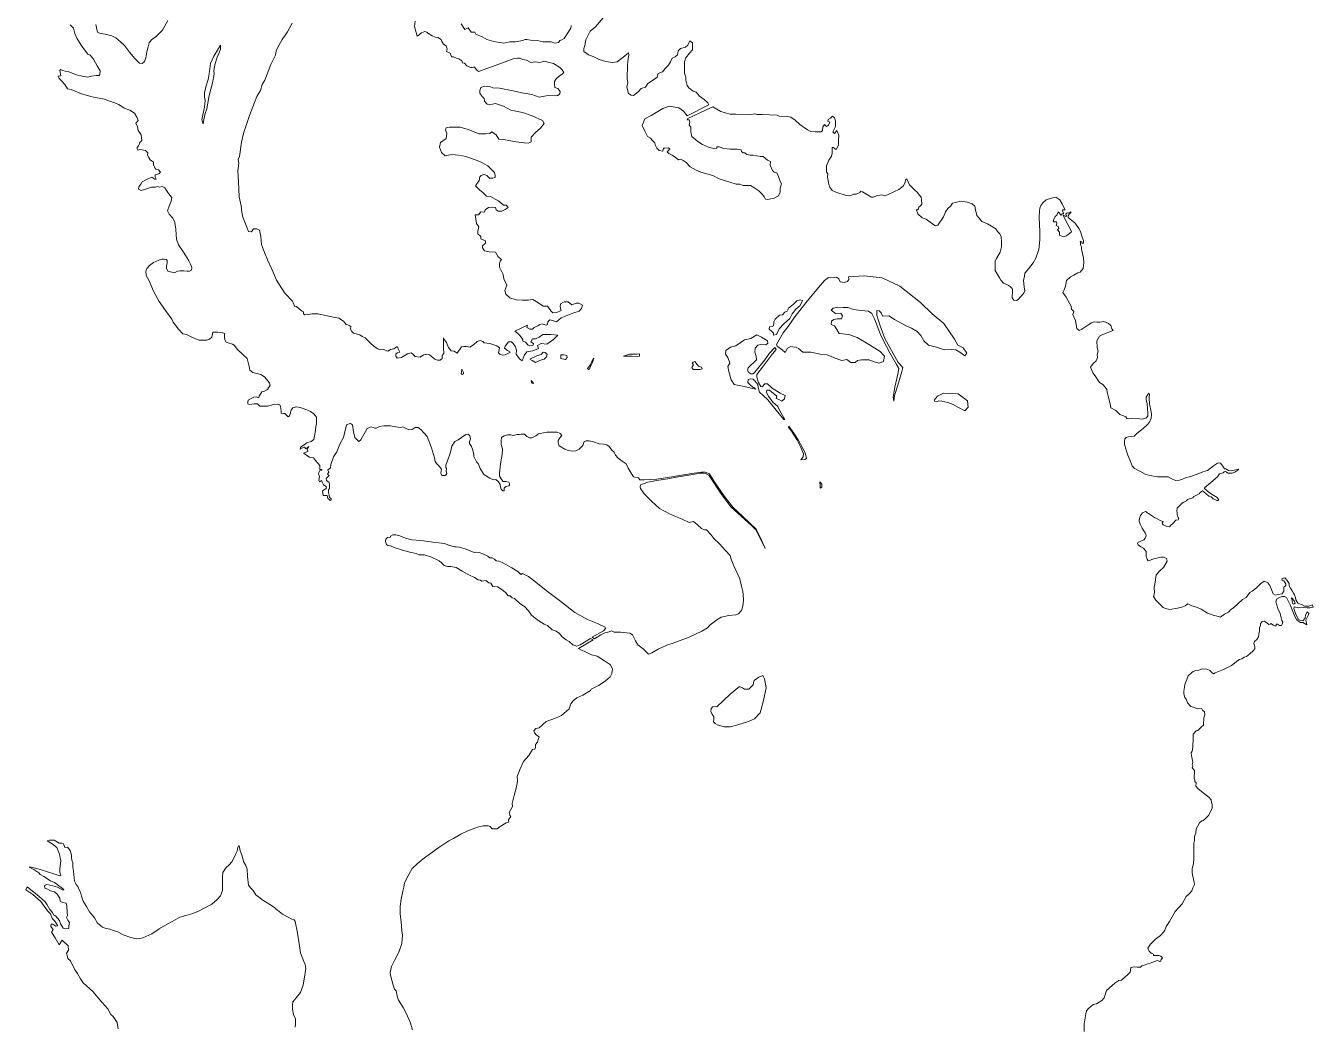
# Model space of a CAD drawing. Header units: inches. Extents: x 2272838 to 2338603, y 13196017 to 13295703.
# Drawn here: x 2304234 to 2327195, y 13245860 to 13263683 of the extents above; entities that cross this region are included whole.
import ezdxf

# ---------------------------------------------------------------- set-up
doc = ezdxf.new("R2010")
doc.units = ezdxf.units.IN
doc.header["$MEASUREMENT"] = 0
doc.layers.add('shoreline04_1', color=7, linetype='Continuous', lineweight=0)

msp = doc.modelspace()

# ---------------------------------------------------------------- linework, layer by layer
at = {"layer": 'shoreline04_1'}
for points in [[(2323108, 13245749), (2323110, 13245884), (2323140, 13246066), (2323153, 13246118), (2323186, 13246161), (2323273, 13246231), (2323327, 13246242), (2323427, 13246300), (2323468, 13246348), (2323509, 13246481), (2323655, 13246613), (2323728, 13246658), (2323773, 13246662), (2323835, 13246715), (2323885, 13246759), (2323930, 13246809), (2323939, 13246837), (2323941, 13246891), (2324000, 13246904), (2324054, 13246895), (2324113, 13246898), (2324140, 13246919), (2324177, 13246932), (2324245, 13246956), (2324288, 13246967), (2324317, 13246980), (2324362, 13246995), (2324419, 13247017), (2324458, 13246998), (2324475, 13247009), (2324482, 13247035), (2324506, 13247061), (2324475, 13247089), (2324440, 13247104), (2324401, 13247104), (2324347, 13247106), (2324345, 13247128), (2324304, 13247143), (2324271, 13247180), (2324243, 13247234), (2324293, 13247308), (2324338, 13247351), (2324380, 13247393), (2324408, 13247412), (2324449, 13247443), (2324469, 13247460), (2324523, 13247519), (2324549, 13247556), (2324573, 13247623), (2324631, 13247708), (2324733, 13247886), (2324855, 13248025), (2324929, 13248157), (2324989, 13248211), (2325028, 13248255), (2325046, 13248311), (2325080, 13248370), (2325072, 13248407), (2325033, 13248576), (2325037, 13248652), (2325061, 13248741), (2325063, 13248839), (2325063, 13248895), (2325065, 13249106), (2325076, 13249156), (2325080, 13249227), (2325102, 13249284), (2325108, 13249364), (2325165, 13249468), (2325208, 13249505), (2325230, 13249510), (2325269, 13249540), (2325330, 13249601), (2325390, 13249727), (2325390, 13249796), (2325379, 13249833), (2325373, 13249881), (2325332, 13249924), (2325264, 13249978), (2325134, 13250083), (2325099, 13250126), (2325108, 13250182), (2325086, 13250206), (2325086, 13250228), (2325069, 13250265), (2325075, 13250402), (2325038, 13250449), (2325049, 13250478), (2325038, 13250502), (2325047, 13250552), (2325025, 13250669), (2325017, 13250716), (2325036, 13250749), (2325045, 13250810), (2325045, 13250873), (2325051, 13250934), (2325051, 13250979), (2325053, 13251049), (2325108, 13251112), (2325134, 13251116), (2325195, 13251175), (2325238, 13251212), (2325240, 13251257), (2325242, 13251305), (2325242, 13251340), (2325260, 13251398), (2325255, 13251446), (2325223, 13251479), (2325207, 13251502), (2325157, 13251507), (2325129, 13251500), (2325060, 13251531), (2325014, 13251544), (2324953, 13251611), (2324930, 13251674), (2324903, 13251706), (2324886, 13251769), (2324886, 13251819), (2324901, 13251889), (2324908, 13251939), (2324938, 13252023), (2324966, 13252093), (2325027, 13252149), (2325053, 13252169), (2325103, 13252188), (2325153, 13252193), (2325229, 13252214), (2325298, 13252210), (2325348, 13252188), (2325392, 13252143), (2325416, 13252125), (2325448, 13252143), (2325594, 13252204), (2325737, 13252273), (2325852, 13252364), (2325880, 13252384), (2325919, 13252393), (2325965, 13252421), (2326006, 13252434), (2326062, 13252482), (2326123, 13252534), (2326154, 13252571), (2326151, 13252608), (2326138, 13252668), (2326145, 13252701), (2326190, 13252736), (2326219, 13252786), (2326223, 13252825), (2326223, 13252846), (2326234, 13252890), (2326234, 13252944), (2326253, 13252990), (2326253, 13253022), (2326284, 13253059), (2326321, 13253066), (2326370, 13253038), (2326401, 13253007), (2326425, 13253009), (2326444, 13253022), (2326483, 13252994), (2326516, 13252981), (2326531, 13252981), (2326531, 13253012), (2326555, 13253014), (2326596, 13252986), (2326627, 13252986), (2326640, 13253012), (2326653, 13253046), (2326633, 13253077), (2326622, 13253124), (2326603, 13253200), (2326566, 13253294), (2326527, 13253409), (2326546, 13253461), (2326579, 13253480), (2326635, 13253507), (2326683, 13253507), (2326718, 13253487), (2326781, 13253357), (2326865, 13253151), (2326898, 13253096), (2326937, 13253062), (2326970, 13253040), (2327009, 13253040), (2327078, 13253001), (2327063, 13253086), (2327102, 13253164), (2327119, 13253205), (2327089, 13253229), (2327056, 13253181), (2327052, 13253118), (2327011, 13253070), (2326965, 13253075), (2326928, 13253103), (2326876, 13253203), (2326848, 13253292), (2326857, 13253322), (2326930, 13253305), (2327022, 13253311), (2327080, 13253303), (2327135, 13253303), (2327195, 13253316), (2327176, 13253359), (2327115, 13253333), (2327041, 13253335), (2326983, 13253363), (2326922, 13253389), (2326885, 13253448), (2326880, 13253485), (2326861, 13253533), (2326846, 13253567), (2326820, 13253606), (2326789, 13253656), (2326768, 13253693), (2326763, 13253735), (2326728, 13253791), (2326691, 13253839), (2326639, 13253828), (2326633, 13253795), (2326672, 13253787), (2326707, 13253730), (2326707, 13253700), (2326670, 13253674), (2326670, 13253635), (2326670, 13253602), (2326639, 13253552), (2326563, 13253541), (2326524, 13253530), (2326481, 13253550), (2326422, 13253700), (2326385, 13253750), (2326322, 13253778), (2326255, 13253730), (2326184, 13253658), (2326105, 13253600), (2326066, 13253576), (2325997, 13253487), (2325936, 13253450), (2325773, 13253302), (2325726, 13253272), (2325682, 13253224), (2325613, 13253189), (2325543, 13253135), (2325483, 13253157), (2325426, 13253167), (2325307, 13253211), (2325194, 13253282), (2325096, 13253324), (2325027, 13253341), (2324957, 13253374), (2324912, 13253341), (2324849, 13253317), (2324773, 13253298), (2324636, 13253274), (2324560, 13253291), (2324516, 13253308), (2324388, 13253438), (2324345, 13253508), (2324364, 13253569), (2324356, 13253669), (2324375, 13253760), (2324395, 13253890), (2324460, 13253962), (2324523, 13254025), (2324588, 13254138), (2324581, 13254183), (2324525, 13254205), (2324484, 13254205), (2324369, 13254181), (2324249, 13254142), (2324234, 13254170), (2324214, 13254216), (2324214, 13254246), (2324214, 13254281), (2324214, 13254307), (2324169, 13254365), (2324119, 13254391), (2324073, 13254426), (2324062, 13254448), (2324067, 13254467), (2324110, 13254485), (2324175, 13254515), (2324199, 13254548), (2324216, 13254587), (2324208, 13254613), (2324199, 13254643), (2324175, 13254676), (2324147, 13254724), (2324110, 13254795), (2324088, 13254849), (2324095, 13254902), (2324114, 13254949), (2324153, 13254997), (2324203, 13255021), (2324212, 13255019), (2324219, 13255008), (2324295, 13254962), (2324362, 13254912), (2324412, 13254893), (2324477, 13254852), (2324520, 13254843), (2324499, 13254815), (2324520, 13254784), (2324592, 13254752), (2324631, 13254748), (2324655, 13254780), (2324685, 13254804), (2324744, 13254869), (2324787, 13254874), (2324796, 13254897), (2324789, 13254915), (2324766, 13254960), (2324766, 13254997), (2324761, 13255034), (2324770, 13255082), (2324800, 13255110), (2324837, 13255149), (2324839, 13255158), (2324889, 13255188), (2324937, 13255214), (2324952, 13255234), (2325046, 13255267), (2325063, 13255288), (2325161, 13255334), (2325176, 13255358), (2325219, 13255388), (2325278, 13255345), (2325334, 13255293), (2325375, 13255284), (2325412, 13255247), (2325473, 13255215), (2325508, 13255215), (2325506, 13255234), (2325480, 13255269), (2325421, 13255308), (2325347, 13255351), (2325256, 13255432), (2325256, 13255442), (2325371, 13255540), (2325488, 13255638), (2325525, 13255690), (2325586, 13255710), (2325605, 13255727), (2325631, 13255733), (2325679, 13255707), (2325718, 13255707), (2325749, 13255707), (2325794, 13255723), (2325851, 13255760), (2325866, 13255777), (2325812, 13255764), (2325729, 13255747), (2325686, 13255753), (2325638, 13255779), (2325612, 13255779), (2325584, 13255827), (2325540, 13255883), (2325512, 13255888), (2325486, 13255883), (2325419, 13255833), (2325309, 13255752), (2325229, 13255726), (2325123, 13255685), (2325008, 13255648), (2324914, 13255620), (2324861, 13255599), (2324809, 13255581), (2324739, 13255573), (2324659, 13255607), (2324605, 13255638), (2324537, 13255642), (2324420, 13255640), (2324283, 13255664), (2324199, 13255687), (2324101, 13255742), (2324003, 13255792), (2323966, 13255833), (2323923, 13255941), (2323890, 13256028), (2323856, 13256117), (2323830, 13256223), (2323830, 13256271), (2323836, 13256315), (2323860, 13256341), (2323901, 13256352), (2324003, 13256367), (2324047, 13256412), (2324159, 13256504), (2324235, 13256564), (2324274, 13256614), (2324303, 13256688), (2324309, 13256745), (2324303, 13256797), (2324272, 13256944), (2324270, 13257036), (2324270, 13257064), (2324274, 13257107), (2324259, 13257129), (2324244, 13257107), (2324218, 13257059), (2324218, 13257020), (2324231, 13256940), (2324242, 13256855), (2324246, 13256775), (2324244, 13256727), (2324224, 13256693), (2324148, 13256666), (2324096, 13256675), (2323947, 13256679), (2323897, 13256673), (2323868, 13256679), (2323853, 13256712), (2323812, 13256729), (2323747, 13256753), (2323719, 13256781), (2323677, 13256820), (2323588, 13256872), (2323582, 13256909), (2323545, 13257061), (2323525, 13257120), (2323512, 13257194), (2323484, 13257241), (2323445, 13257287), (2323384, 13257324), (2323304, 13257439), (2323263, 13257495), (2323223, 13257593), (2323273, 13257658), (2323323, 13257708), (2323347, 13257767), (2323343, 13257812), (2323362, 13257880), (2323341, 13257947), (2323338, 13258064), (2323382, 13258145), (2323440, 13258179), (2323625, 13258247), (2323601, 13258277), (2323586, 13258340), (2323542, 13258372), (2323458, 13258412), (2323388, 13258396), (2323338, 13258396), (2323290, 13258401), (2323241, 13258388), (2323193, 13258355), (2323067, 13258270), (2323019, 13258251), (2322980, 13258285), (2322967, 13258348), (2322956, 13258427), (2322928, 13258494), (2322908, 13258537), (2322924, 13258589), (2322882, 13258628), (2322878, 13258683), (2322847, 13258739), (2322791, 13258843), (2322728, 13258928), (2322756, 13258974), (2322776, 13259041), (2322793, 13259139), (2322867, 13259206), (2322923, 13259236), (2322999, 13259280), (2323036, 13259288), (2323093, 13259354), (2323106, 13259453), (2323095, 13259542), (2323060, 13259701), (2323060, 13259740), (2323043, 13259775), (2323047, 13259816), (2323038, 13259844), (2323069, 13259829), (2323075, 13259803), (2323099, 13259807), (2323099, 13259855), (2323077, 13259911), (2323045, 13260013), (2323016, 13260070), (2322947, 13260161), (2322884, 13260217), (2322825, 13260261), (2322827, 13260293), (2322849, 13260330), (2322880, 13260359), (2322864, 13260365), (2322825, 13260339), (2322806, 13260350), (2322785, 13260323), (2322794, 13260295), (2322785, 13260280), (2322733, 13260304), (2322779, 13260217), (2322820, 13260139), (2322848, 13260087), (2322884, 13260009), (2322796, 13259937), (2322737, 13259921), (2322670, 13259948), (2322670, 13260000), (2322634, 13260045), (2322656, 13260065), (2322647, 13260105), (2322609, 13260119), (2322620, 13260155), (2322618, 13260189), (2322566, 13260189), (2322557, 13260207), (2322595, 13260281), (2322625, 13260304), (2322649, 13260364), (2322698, 13260308), (2322718, 13260327), (2322740, 13260332), (2322742, 13260349), (2322718, 13260386), (2322722, 13260401), (2322772, 13260399), (2322743, 13260454), (2322719, 13260510), (2322673, 13260580), (2322606, 13260625), (2322526, 13260610), (2322434, 13260578), (2322371, 13260523), (2322337, 13260478), (2322322, 13260430), (2322313, 13260382), (2322306, 13260265), (2322317, 13260013), (2322320, 13259866), (2322300, 13259696), (2322250, 13259536), (2322198, 13259453), (2322114, 13259349), (2322051, 13259269), (2322045, 13259216), (2322026, 13259142), (2322037, 13259029), (2322049, 13258952), (2322025, 13258908), (2321934, 13258800), (2321905, 13258782), (2321855, 13258791), (2321823, 13258830), (2321827, 13258869), (2321831, 13258925), (2321831, 13258967), (2321823, 13258997), (2321788, 13259034), (2321753, 13259056), (2321669, 13259095), (2321625, 13259147), (2321601, 13259188), (2321521, 13259316), (2321523, 13259492), (2321549, 13259531), (2321610, 13259646), (2321636, 13259742), (2321636, 13259837), (2321629, 13259920), (2321605, 13259974), (2321566, 13260015), (2321536, 13260063), (2321458, 13260108), (2321386, 13260152), (2321284, 13260195), (2321238, 13260252), (2321195, 13260302), (2321169, 13260401), (2321158, 13260467), (2321115, 13260506), (2321021, 13260538), (2320917, 13260555), (2320815, 13260532), (2320763, 13260521), (2320728, 13260464), (2320680, 13260423), (2320639, 13260364), (2320600, 13260275), (2320500, 13260130), (2320466, 13260115), (2320446, 13260121), (2320366, 13260178), (2320294, 13260234), (2320222, 13260258), (2320142, 13260329), (2320129, 13260364), (2320116, 13260399), (2320136, 13260403), (2320155, 13260421), (2320164, 13260451), (2320188, 13260471), (2320212, 13260499), (2320209, 13260581), (2320201, 13260625), (2320168, 13260670), (2320129, 13260716), (2320090, 13260751), (2320036, 13260807), (2319994, 13260846), (2319947, 13260952), (2319931, 13260942), (2319914, 13260874), (2319884, 13260824), (2319805, 13260764), (2319725, 13260729), (2319601, 13260670), (2319541, 13260653), (2319502, 13260666), (2319426, 13260659), (2319347, 13260627), (2319313, 13260624), (2319274, 13260648), (2319159, 13260720), (2319124, 13260731), (2319107, 13260711), (2319044, 13260681), (2319002, 13260681), (2318963, 13260663), (2318907, 13260648), (2318850, 13260663), (2318701, 13260707), (2318618, 13260748), (2318575, 13260807), (2318555, 13260854), (2318553, 13260887), (2318538, 13260956), (2318531, 13260987), (2318540, 13261043), (2318512, 13261074), (2318512, 13261119), (2318516, 13261186), (2318555, 13261288), (2318605, 13261360), (2318616, 13261414), (2318613, 13261453), (2318613, 13261510), (2318635, 13261514), (2318687, 13261475), (2318729, 13261551), (2318731, 13261629), (2318737, 13261731), (2318698, 13261816), (2318655, 13261760), (2318626, 13261790), (2318674, 13261885), (2318672, 13261987), (2318655, 13262042), (2318624, 13262068), (2318587, 13262033), (2318542, 13262011), (2318537, 13261983), (2318574, 13261966), (2318553, 13261911), (2318513, 13261888), (2318481, 13261922), (2318451, 13261881), (2318446, 13261814), (2318420, 13261790), (2318312, 13261790), (2318236, 13261798), (2318175, 13261825), (2318036, 13261922), (2317953, 13262000), (2317877, 13262052), (2317797, 13262068), (2317680, 13262067), (2317636, 13262089), (2317369, 13262100), (2317272, 13262100), (2317237, 13262113), (2317159, 13262102), (2316898, 13262104), (2316794, 13262106), (2316705, 13262130), (2316627, 13262154), (2316488, 13262239), (2316369, 13262184), (2316039, 13262028), (2316030, 13262008), (2316065, 13262006), (2316078, 13261969), (2316065, 13261911), (2316097, 13261876), (2316097, 13261793), (2316110, 13261709), (2316219, 13261622), (2316304, 13261566), (2316412, 13261516), (2316527, 13261487), (2316558, 13261501), (2316560, 13261522), (2316601, 13261522), (2316684, 13261494), (2316796, 13261485), (2316920, 13261485), (2316990, 13261468), (2317001, 13261440), (2317031, 13261416), (2317059, 13261416), (2317094, 13261388), (2317153, 13261375), (2317205, 13261375), (2317274, 13261362), (2317337, 13261349), (2317383, 13261349), (2317465, 13261286), (2317513, 13261264), (2317509, 13261195), (2317552, 13261104), (2317582, 13261071), (2317628, 13261058), (2317656, 13260997), (2317689, 13260908), (2317713, 13260867), (2317689, 13260785), (2317687, 13260717), (2317661, 13260650), (2317580, 13260609), (2317461, 13260587), (2317426, 13260593), (2317402, 13260632), (2317372, 13260674), (2317309, 13260737), (2317237, 13260784), (2317161, 13260832), (2317098, 13260834), (2317027, 13260834), (2316970, 13260860), (2316905, 13260860), (2316792, 13260895), (2316599, 13260956), (2316486, 13261014), (2316276, 13261075), (2316193, 13261110), (2316082, 13261166), (2316011, 13261246), (2315956, 13261283), (2315909, 13261305), (2315872, 13261290), (2315822, 13261335), (2315761, 13261374), (2315705, 13261403), (2315670, 13261437), (2315694, 13261459), (2315720, 13261489), (2315689, 13261509), (2315633, 13261500), (2315607, 13261498), (2315594, 13261448), (2315529, 13261459), (2315487, 13261500), (2315457, 13261561), (2315453, 13261596), (2315409, 13261637), (2315376, 13261681), (2315323, 13261711), (2315278, 13261791), (2315228, 13261906), (2315274, 13262022), (2315385, 13262084), (2315598, 13262210), (2315717, 13262249), (2315882, 13262217), (2315964, 13262160), (2316029, 13262078), (2316414, 13262275), (2316399, 13262310), (2316332, 13262371), (2316247, 13262430), (2316191, 13262501), (2316136, 13262516), (2316062, 13262575), (2316032, 13262620), (2316006, 13262712), (2316006, 13262766), (2315984, 13262835), (2315982, 13263037), (2316008, 13263109), (2316071, 13263194), (2316125, 13263254), (2316125, 13263309), (2316125, 13263378), (2316080, 13263413), (2316040, 13263337), (2315999, 13263300), (2315910, 13263278), (2315871, 13263233), (2315860, 13263165), (2315813, 13263126), (2315763, 13263107), (2315734, 13263039), (2315695, 13262981), (2315635, 13262918), (2315587, 13262861), (2315515, 13262831), (2315496, 13262768), (2315448, 13262729), (2315331, 13262655), (2315285, 13262590), (2315207, 13262564), (2315157, 13262503), (2315070, 13262442), (2315029, 13262444), (2314981, 13262473), (2314955, 13262588), (2314970, 13262668), (2314957, 13262744), (2314966, 13262981), (2314977, 13263102), (2314988, 13263159), (2314983, 13263202), (2314881, 13263117), (2314784, 13263037), (2314695, 13263030), (2314577, 13263046), (2314462, 13263080), (2314352, 13263132), (2314267, 13263165), (2314189, 13263226), (2314187, 13263275), (2314202, 13263332), (2314223, 13263432), (2314297, 13263584), (2314393, 13263666), (2314532, 13263825)], [(2305026, 13263698), (2305083, 13263642), (2305109, 13263546), (2305143, 13263464), (2305224, 13263336), (2305302, 13263231), (2305341, 13263175), (2305380, 13263160), (2305443, 13263088), (2305480, 13263023), (2305510, 13262967), (2305558, 13262880), (2305554, 13262823), (2305547, 13262799), (2305487, 13262797), (2305408, 13262782), (2305332, 13262769), (2305237, 13262784), (2305137, 13262810), (2305002, 13262864), (2304935, 13262875), (2304896, 13262886), (2304855, 13262906), (2304844, 13262884), (2304857, 13262791), (2304814, 13262784), (2304831, 13262745), (2304870, 13262702), (2304933, 13262636), (2304977, 13262561), (2305042, 13262545), (2305228, 13262469), (2305419, 13262415), (2305632, 13262372), (2305817, 13262307), (2305893, 13262281), (2305988, 13262211), (2306092, 13262177), (2306173, 13262122), (2306214, 13262055), (2306236, 13261994), (2306195, 13261944), (2306225, 13261879), (2306238, 13261818), (2306294, 13261738), (2306303, 13261634), (2306271, 13261601), (2306258, 13261565), (2306245, 13261543), (2306223, 13261512), (2306223, 13261486), (2306234, 13261465), (2306271, 13261476), (2306371, 13261458), (2306410, 13261417), (2306403, 13261384), (2306420, 13261337), (2306455, 13261291), (2306512, 13261250), (2306514, 13261206), (2306536, 13261148), (2306551, 13261128), (2306599, 13261111), (2306638, 13261070), (2306605, 13261044), (2306540, 13261024), (2306544, 13260981), (2306557, 13260950), (2306536, 13260948), (2306484, 13260981), (2306408, 13260952), (2306308, 13260902), (2306284, 13260859), (2306249, 13260813), (2306247, 13260772), (2306293, 13260748), (2306336, 13260757), (2306390, 13260777), (2306475, 13260803), (2306547, 13260803), (2306581, 13260816), (2306614, 13260803), (2306668, 13260818), (2306716, 13260794), (2306744, 13260748), (2306770, 13260707), (2306803, 13260662), (2306838, 13260623), (2306825, 13260553), (2306790, 13260466), (2306764, 13260384), (2306790, 13260325), (2306859, 13260251), (2306894, 13260175), (2306909, 13260054), (2306914, 13259963), (2306925, 13259878), (2306959, 13259774), (2307038, 13259663), (2307100, 13259561), (2307143, 13259492), (2307169, 13259429), (2307193, 13259373), (2307191, 13259325), (2307156, 13259307), (2307113, 13259307), (2307052, 13259312), (2306985, 13259312), (2306941, 13259307), (2306887, 13259279), (2306818, 13259292), (2306774, 13259303), (2306744, 13259353), (2306744, 13259396), (2306753, 13259455), (2306753, 13259498), (2306740, 13259516), (2306703, 13259522), (2306666, 13259522), (2306616, 13259507), (2306542, 13259472), (2306514, 13259464), (2306440, 13259409), (2306392, 13259355), (2306375, 13259307), (2306384, 13259227), (2306438, 13259123), (2306507, 13258962), (2306614, 13258765), (2306727, 13258604), (2306838, 13258452), (2306864, 13258400), (2306955, 13258270), (2307033, 13258187), (2307098, 13258176), (2307172, 13258144), (2307263, 13258098), (2307326, 13258079), (2307417, 13258075), (2307463, 13258075), (2307508, 13258092), (2307554, 13258129), (2307571, 13258220), (2307658, 13258222), (2307745, 13258209), (2307778, 13258196), (2307778, 13258138), (2307786, 13258081), (2307806, 13258042), (2307843, 13258027), (2307919, 13258007), (2307951, 13257986), (2308010, 13257910), (2308106, 13257819), (2308182, 13257751), (2308197, 13257701), (2308221, 13257606), (2308232, 13257543), (2308281, 13257497), (2308425, 13257465), (2308490, 13257424), (2308555, 13257348), (2308583, 13257311), (2308592, 13257272), (2308546, 13257198), (2308490, 13257165), (2308442, 13257157), (2308397, 13257076), (2308384, 13257048), (2308347, 13257068), (2308301, 13257061), (2308253, 13257037), (2308203, 13257007), (2308195, 13256979), (2308195, 13256944), (2308225, 13256931), (2308310, 13256939), (2308364, 13256942), (2308410, 13256898), (2308458, 13256900), (2308553, 13256900), (2308629, 13256922), (2308718, 13256935), (2308766, 13256922), (2308774, 13256892), (2308788, 13256822), (2308790, 13256775), (2308829, 13256766), (2308857, 13256766), (2308874, 13256753), (2308916, 13256712), (2308939, 13256729), (2308950, 13256762), (2308970, 13256829), (2308998, 13256868), (2309065, 13256888), (2309128, 13256875), (2309215, 13256844), (2309311, 13256803), (2309374, 13256764), (2309417, 13256701), (2309419, 13256655), (2309419, 13256592), (2309406, 13256530), (2309400, 13256467), (2309385, 13256373), (2309369, 13256304), (2309326, 13256269), (2309248, 13256243), (2309181, 13256199), (2309133, 13256171), (2309126, 13256132), (2309170, 13256158), (2309202, 13256169), (2309226, 13256137), (2309285, 13256180), (2309254, 13256119), (2309263, 13256089), (2309187, 13256063), (2309254, 13256022), (2309289, 13255989), (2309363, 13255976), (2309404, 13255928), (2309441, 13255885), (2309476, 13255839), (2309478, 13255770), (2309513, 13255770), (2309513, 13255757), (2309476, 13255750), (2309459, 13255718), (2309452, 13255692), (2309474, 13255646), (2309461, 13255581), (2309474, 13255553), (2309506, 13255574), (2309522, 13255542), (2309543, 13255498), (2309593, 13255464), (2309596, 13255440), (2309543, 13255401), (2309526, 13255381), (2309539, 13255305), (2309591, 13255307), (2309611, 13255305), (2309624, 13255251), (2309641, 13255242), (2309661, 13255218), (2309682, 13255231), (2309680, 13255251), (2309652, 13255271), (2309645, 13255312), (2309635, 13255360), (2309630, 13255405), (2309652, 13255431), (2309652, 13255470), (2309652, 13255505), (2309643, 13255538), (2309600, 13255572), (2309589, 13255611), (2309645, 13255666), (2309615, 13255687), (2309637, 13255720), (2309624, 13255765), (2309667, 13255802), (2309674, 13255857), (2309723, 13255993), (2309782, 13256087), (2309838, 13256224), (2309901, 13256341), (2309947, 13256545), (2309962, 13256573), (2310025, 13256591), (2310062, 13256569), (2310081, 13256441), (2310103, 13256339), (2310173, 13256271), (2310212, 13256300), (2310325, 13256499), (2310401, 13256532), (2310459, 13256510), (2310485, 13256510), (2310544, 13256536), (2310622, 13256549), (2310739, 13256549), (2310833, 13256530), (2310876, 13256526), (2310915, 13256521), (2310958, 13256530), (2311019, 13256500), (2311067, 13256480), (2311123, 13256484), (2311176, 13256517), (2311234, 13256517), (2311288, 13256476), (2311338, 13256417), (2311395, 13256359), (2311469, 13256155), (2311521, 13255981), (2311538, 13255912), (2311562, 13255877), (2311608, 13255827), (2311649, 13255775), (2311638, 13255707), (2311653, 13255666), (2311675, 13255666), (2311721, 13255666), (2311745, 13255699), (2311729, 13255738), (2311740, 13255786), (2311727, 13255805), (2311727, 13255846), (2311755, 13255927), (2311807, 13256077), (2311833, 13256189), (2311888, 13256270), (2311946, 13256298), (2312005, 13256339), (2312083, 13256394), (2312126, 13256402), (2312155, 13256370), (2312166, 13256316), (2312148, 13256266), (2312148, 13256235), (2312181, 13256183), (2312209, 13256116), (2312226, 13256035), (2312226, 13256003), (2312257, 13255940), (2312274, 13255905), (2312302, 13255877), (2312335, 13255786), (2312402, 13255682), (2312509, 13255617), (2312576, 13255586), (2312617, 13255591), (2312663, 13255549), (2312695, 13255502), (2312700, 13255456), (2312715, 13255417), (2312730, 13255400), (2312743, 13255389), (2312763, 13255391), (2312765, 13255417), (2312765, 13255439), (2312778, 13255452), (2312797, 13255469), (2312852, 13255476), (2312860, 13255493), (2312860, 13255523), (2312847, 13255543), (2312797, 13255558), (2312748, 13255558), (2312724, 13255588), (2312680, 13255649), (2312680, 13255706), (2312700, 13255873), (2312732, 13256040), (2312739, 13256136), (2312710, 13256218), (2312710, 13256279), (2312719, 13256342), (2312767, 13256370), (2312823, 13256387), (2312882, 13256387), (2312934, 13256377), (2312995, 13256392), (2313036, 13256392), (2313071, 13256398), (2313129, 13256400), (2313173, 13256359), (2313216, 13256333), (2313262, 13256335), (2313333, 13256368), (2313381, 13256407), (2313529, 13256433), (2313631, 13256438), (2313713, 13256438), (2313765, 13256412), (2313794, 13256377), (2313759, 13256333), (2313729, 13256290), (2313729, 13256244), (2313748, 13256190), (2313846, 13256132), (2313915, 13256110), (2313987, 13256095), (2314046, 13256103), (2314102, 13256134), (2314167, 13256199), (2314195, 13256268), (2314228, 13256281), (2314284, 13256281), (2314358, 13256262), (2314460, 13256225), (2314545, 13256221), (2314597, 13256208), (2314640, 13256182), (2314686, 13256117), (2314725, 13256082), (2314753, 13256028), (2314797, 13255973), (2314873, 13255919), (2314942, 13255869), (2314977, 13255793), (2315031, 13255702), (2315075, 13255641), (2315116, 13255626), (2315159, 13255622), (2315188, 13255587), (2315261, 13255585), (2315489, 13255600), (2315791, 13255648), (2316112, 13255700), (2316284, 13255724), (2316353, 13255722), (2316427, 13255690), (2316514, 13255559), (2316694, 13255286), (2316848, 13255095), (2317024, 13254930), (2317263, 13254709), (2317359, 13254498), (2317422, 13254361), (2317317, 13254565), (2317252, 13254693), (2317176, 13254769), (2316931, 13254991), (2316809, 13255106), (2316649, 13255321), (2316416, 13255670), (2316355, 13255700), (2316314, 13255705), (2316262, 13255705), (2316093, 13255672), (2315869, 13255642), (2315687, 13255605), (2315483, 13255574), (2315331, 13255544), (2315242, 13255513), (2315198, 13255498), (2315194, 13255463), (2315196, 13255433), (2315261, 13255335), (2315396, 13255205), (2315537, 13255073), (2315713, 13254977), (2315819, 13254934), (2315941, 13254884), (2316063, 13254825), (2316145, 13254841), (2316210, 13254789), (2316284, 13254717), (2316341, 13254695), (2316375, 13254693), (2316453, 13254613), (2316508, 13254541), (2316605, 13254446), (2316714, 13254326), (2316799, 13254235), (2316814, 13254172), (2316864, 13254055), (2316970, 13253823), (2317001, 13253690), (2317023, 13253595), (2317027, 13253541), (2317036, 13253439), (2317025, 13253332), (2316999, 13253254), (2316947, 13253195), (2316895, 13253176), (2316775, 13253167), (2316636, 13253139), (2316556, 13253091), (2316441, 13253002), (2316393, 13252946), (2316291, 13252885), (2316065, 13252783), (2315764, 13252665), (2315681, 13252641), (2315514, 13252565), (2315399, 13252502), (2315338, 13252478), (2315245, 13252570), (2315152, 13252641), (2315106, 13252715), (2315054, 13252819), (2315008, 13252850), (2314843, 13252869), (2314726, 13252869), (2314678, 13252893), (2314641, 13252878), (2314561, 13252858), (2314487, 13252821), (2314379, 13252752), (2314338, 13252780), (2314537, 13252895), (2314572, 13252936), (2314565, 13252956), (2314431, 13253023), (2314255, 13253097), (2314025, 13253220), (2313779, 13253418), (2313517, 13253615), (2313362, 13253737), (2313197, 13253863), (2313095, 13253917), (2313065, 13253895), (2313009, 13253950), (2312902, 13254017), (2312731, 13254110), (2312670, 13254136), (2312624, 13254143), (2312596, 13254173), (2312550, 13254195), (2312511, 13254195), (2312474, 13254227), (2312385, 13254264), (2312320, 13254288), (2312257, 13254297), (2312233, 13254292), (2312086, 13254349), (2312010, 13254375), (2311971, 13254388), (2311912, 13254390), (2311882, 13254390), (2311780, 13254418), (2311704, 13254448), (2311493, 13254474), (2311326, 13254500), (2311267, 13254505), (2311118, 13254513), (2311007, 13254544), (2310907, 13254589), (2310833, 13254607), (2310779, 13254607), (2310740, 13254583), (2310738, 13254563), (2310686, 13254557), (2310657, 13254526), (2310651, 13254487), (2310670, 13254431), (2310694, 13254413), (2310738, 13254411), (2310805, 13254377), (2310950, 13254329), (2311083, 13254298), (2311196, 13254275), (2311248, 13254246), (2311337, 13254246), (2311458, 13254214), (2311606, 13254144), (2311650, 13254105), (2311695, 13254058), (2311754, 13254040), (2311812, 13254043), (2311908, 13254021), (2312014, 13253958), (2312136, 13253893), (2312234, 13253847), (2312305, 13253800), (2312338, 13253797), (2312370, 13253780), (2312438, 13253789), (2312490, 13253750), (2312527, 13253741), (2312566, 13253685), (2312644, 13253680), (2312746, 13253613), (2312798, 13253570), (2312837, 13253520), (2312874, 13253515), (2312911, 13253483), (2312948, 13253472), (2313048, 13253383), (2313130, 13253329), (2313198, 13253251), (2313254, 13253170), (2313319, 13253116), (2313387, 13253073), (2313480, 13253014), (2313536, 13252988), (2313621, 13252912), (2313691, 13252890), (2313751, 13252847), (2313803, 13252786), (2313871, 13252734), (2313927, 13252704), (2313990, 13252641), (2314062, 13252621), (2314120, 13252643), (2314305, 13252758), (2314351, 13252730), (2314094, 13252576), (2314166, 13252535), (2314194, 13252532), (2314322, 13252463), (2314422, 13252443), (2314555, 13252357), (2314661, 13252289), (2314698, 13252207), (2314687, 13252131), (2314657, 13252070), (2314568, 13251994), (2314446, 13251920), (2314320, 13251853), (2314307, 13251831), (2314166, 13251747), (2314060, 13251701), (2313995, 13251644), (2313956, 13251592), (2313923, 13251503), (2313787, 13251382), (2313680, 13251336), (2313517, 13251277), (2313389, 13251162), (2313333, 13251154), (2313296, 13251112), (2313309, 13251073), (2313344, 13251034), (2313392, 13251004), (2313370, 13250958), (2313359, 13250906), (2313324, 13250867), (2313327, 13250815), (2313314, 13250782), (2313274, 13250774), (2313205, 13250672), (2313110, 13250563), (2313049, 13250435), (2312999, 13250294), (2313003, 13250222), (2312999, 13250170), (2312977, 13250088), (2312945, 13249955), (2312908, 13249812), (2312917, 13249762), (2312886, 13249708), (2312854, 13249651), (2312867, 13249608), (2312882, 13249582), (2312845, 13249523), (2312852, 13249482), (2312804, 13249467), (2312697, 13249404), (2312639, 13249365), (2312550, 13249362), (2312519, 13249406), (2312480, 13249417), (2312389, 13249417), (2312289, 13249393), (2312116, 13249325), (2311996, 13249269), (2311864, 13249189), (2311779, 13249149), (2311601, 13249032), (2311410, 13248893), (2311319, 13248828), (2311217, 13248739), (2311124, 13248656), (2311063, 13248550), (2310991, 13248400), (2310974, 13248320), (2310961, 13248250), (2310926, 13248107), (2310913, 13247975), (2310914, 13247838), (2310929, 13247701), (2310942, 13247543), (2310951, 13247465), (2310940, 13247315), (2310890, 13247161), (2310810, 13247013), (2310758, 13246907), (2310734, 13246800), (2310738, 13246752), (2310786, 13246574), (2310812, 13246501), (2310838, 13246472), (2310855, 13246377), (2310881, 13246305), (2310966, 13246179), (2311020, 13246073), (2311092, 13245917), (2311131, 13245776)], [(2306769, 13263779), (2306674, 13263607), (2306567, 13263499), (2306476, 13263431), (2306433, 13263379), (2306416, 13263306), (2306394, 13263219), (2306374, 13263110), (2306353, 13263047), (2306309, 13263010), (2306264, 13263017), (2306177, 13263097), (2306081, 13263212), (2305992, 13263329), (2305921, 13263397), (2305842, 13263468), (2305766, 13263505), (2305649, 13263535), (2305549, 13263551), (2305512, 13263568), (2305482, 13263705)], [(2311178, 13263763), (2311164, 13263667), (2311215, 13263495), (2311256, 13263527), (2311292, 13263559), (2311350, 13263582), (2311385, 13263568), (2311407, 13263552), (2311483, 13263506), (2311535, 13263480), (2311585, 13263471), (2311644, 13263441), (2311657, 13263402), (2311683, 13263354), (2311730, 13263328), (2311750, 13263274), (2311737, 13263224), (2311804, 13263194), (2311828, 13263129), (2311865, 13263129), (2311915, 13263107), (2311958, 13263094), (2312008, 13263059), (2312024, 13263022), (2312058, 13263014), (2312102, 13262966), (2312165, 13262940), (2312195, 13262940), (2312217, 13262944), (2312236, 13262944), (2312280, 13262890), (2312306, 13262868), (2312623, 13262983), (2312924, 13263092), (2313006, 13263106), (2313049, 13263106), (2313090, 13263079), (2313167, 13263067), (2313242, 13263026), (2313324, 13263040), (2313398, 13263026), (2313494, 13263049), (2313542, 13263035), (2313648, 13263008), (2313760, 13262936), (2313803, 13262895), (2313832, 13262852), (2313803, 13262822), (2313753, 13262792), (2313694, 13262736), (2313664, 13262692), (2313664, 13262645), (2313668, 13262581), (2313723, 13262563), (2313766, 13262511), (2313757, 13262470), (2313725, 13262440), (2313673, 13262434), (2313548, 13262440), (2313487, 13262429), (2313392, 13262409), (2313260, 13262457), (2313078, 13262488), (2312926, 13262522), (2312685, 13262568), (2312563, 13262575), (2312509, 13262602), (2312417, 13262604), (2312352, 13262582), (2312334, 13262528), (2312334, 13262480), (2312372, 13262421), (2312409, 13262387), (2312418, 13262341), (2312461, 13262287), (2312504, 13262271), (2312612, 13262294), (2312756, 13262247), (2312887, 13262180), (2313095, 13262137), (2313265, 13262078), (2313447, 13261994), (2313481, 13261943), (2313413, 13261858), (2313324, 13261777), (2313248, 13261697), (2313248, 13261612), (2313197, 13261591), (2313125, 13261595), (2312981, 13261616), (2312752, 13261654), (2312670, 13261660), (2312625, 13261739), (2312544, 13261789), (2312513, 13261763), (2312441, 13261758), (2312313, 13261758), (2312124, 13261832), (2311984, 13261875), (2311867, 13261877), (2311788, 13261877), (2311733, 13261865), (2311719, 13261822), (2311741, 13261760), (2311734, 13261670), (2311631, 13261600), (2311614, 13261519), (2311650, 13261424), (2311715, 13261365), (2311831, 13261386), (2311953, 13261377), (2312084, 13261353), (2312236, 13261296), (2312346, 13261258), (2312475, 13261186), (2312594, 13261069), (2312608, 13261012), (2312608, 13260979), (2312561, 13260964), (2312503, 13260964), (2312456, 13261012), (2312406, 13261029), (2312358, 13261014), (2312332, 13260988), (2312322, 13260922), (2312256, 13260829), (2312330, 13260752), (2312387, 13260709), (2312451, 13260643), (2312525, 13260640), (2312606, 13260590), (2312666, 13260564), (2312751, 13260483), (2312799, 13260486), (2312835, 13260445), (2312785, 13260409), (2312725, 13260378), (2312658, 13260376), (2312625, 13260400), (2312613, 13260443), (2312551, 13260450), (2312489, 13260443), (2312425, 13260400), (2312413, 13260357), (2312351, 13260364), (2312308, 13260314), (2312251, 13260309), (2312270, 13260159), (2312313, 13260099), (2312296, 13260018), (2312296, 13259971), (2312349, 13259923), (2312349, 13259883), (2312435, 13259849), (2312432, 13259809), (2312382, 13259756), (2312382, 13259721), (2312418, 13259671), (2312499, 13259654), (2312613, 13259644), (2312656, 13259561), (2312718, 13259513), (2312692, 13259485), (2312683, 13259439), (2312683, 13259378), (2312711, 13259316), (2312747, 13259246), (2312761, 13259173), (2312811, 13259058), (2312776, 13258963), (2312795, 13258896), (2312869, 13258834), (2312978, 13258796), (2313090, 13258791), (2313195, 13258792), (2313279, 13258799), (2313369, 13258746), (2313460, 13258684), (2313538, 13258684), (2313600, 13258601), (2313636, 13258563), (2313705, 13258570), (2313781, 13258608), (2313767, 13258670), (2313772, 13258723), (2313836, 13258758), (2313905, 13258761), (2313970, 13258706), (2314048, 13258735), (2314098, 13258735), (2314160, 13258699), (2314148, 13258639), (2314103, 13258596), (2313993, 13258558), (2313784, 13258477), (2313698, 13258403), (2313629, 13258429), (2313581, 13258437), (2313543, 13258401), (2313538, 13258353), (2313512, 13258344), (2313445, 13258365), (2313400, 13258356), (2313369, 13258334), (2313303, 13258301), (2313274, 13258270), (2313226, 13258270), (2313171, 13258305), (2313183, 13258341), (2312955, 13258236), (2313012, 13258198), (2313052, 13258153), (2313098, 13258091), (2313098, 13258058), (2313148, 13258041), (2313191, 13257988), (2313234, 13257977), (2313284, 13257989), (2313288, 13258019), (2313241, 13258046), (2313272, 13258100), (2313326, 13258098), (2313393, 13258132), (2313455, 13258179), (2313600, 13258177), (2313724, 13258165), (2313643, 13258091), (2313527, 13258008), (2313427, 13258017), (2313362, 13257981), (2313381, 13257929), (2313279, 13257886), (2313172, 13257869), (2313122, 13257805), (2313088, 13257710), (2313041, 13257743), (2312979, 13257829), (2312983, 13257900), (2312969, 13257960), (2312929, 13258019), (2312895, 13258048), (2312876, 13258048), (2312845, 13258046), (2312781, 13257967), (2312771, 13257934), (2312824, 13257895), (2312876, 13257864), (2312786, 13257812), (2312733, 13257810), (2312686, 13257824), (2312662, 13257852), (2312678, 13257903), (2312681, 13257941), (2312638, 13257974), (2312512, 13258017), (2312411, 13258026), (2312388, 13258053), (2312340, 13258069), (2312283, 13258053), (2312221, 13257991), (2312152, 13257952), (2312097, 13257964), (2312049, 13257964), (2312004, 13257957), (2311928, 13257847), (2311875, 13257881), (2311823, 13257888), (2311775, 13257943), (2311737, 13258036), (2311701, 13258081), (2311682, 13258119), (2311682, 13258038), (2311682, 13257943), (2311689, 13257840), (2311661, 13257804), (2311661, 13257752), (2311625, 13257721), (2311578, 13257721), (2311532, 13257738), (2311494, 13257769), (2311432, 13257816), (2311387, 13257828), (2311325, 13257812), (2311265, 13257773), (2311177, 13257788), (2311137, 13257826), (2311108, 13257852), (2311041, 13257831), (2310932, 13257769), (2310860, 13257754), (2310832, 13257792), (2310832, 13257833), (2310865, 13257852), (2310908, 13257864), (2310884, 13257907), (2310865, 13257957), (2310851, 13257957), (2310798, 13257923), (2310736, 13257907), (2310689, 13257883), (2310615, 13257909), (2310553, 13257904), (2310510, 13257923), (2310446, 13257964), (2310374, 13258030), (2310288, 13258116), (2310233, 13258140), (2310191, 13258173), (2310079, 13258204), (2310048, 13258233), (2310028, 13258271), (2310031, 13258319), (2310000, 13258335), (2309976, 13258352), (2309947, 13258354), (2309900, 13258414), (2309819, 13258469), (2309723, 13258488), (2309445, 13258547), (2309339, 13258546), (2309269, 13258535), (2309210, 13258530), (2309190, 13258545), (2309190, 13258580), (2309149, 13258600), (2309061, 13258679), (2309029, 13258682), (2308991, 13258773), (2308852, 13258915), (2308704, 13259147), (2308620, 13259343), (2308546, 13259510), (2308489, 13259642), (2308439, 13259783), (2308426, 13259927), (2308400, 13260035), (2308352, 13260059), (2308298, 13260059), (2308261, 13260011), (2308209, 13260013), (2308105, 13260272), (2308090, 13260358), (2308076, 13260469), (2308037, 13260632), (2308031, 13260769), (2308026, 13260888), (2308024, 13261001), (2308016, 13261094), (2308033, 13261233), (2308020, 13261301), (2308045, 13261354), (2308081, 13261606), (2308123, 13261785), (2308154, 13261871), (2308223, 13262081), (2308316, 13262312), (2308352, 13262421), (2308423, 13262526), (2308452, 13262634), (2308497, 13262712), (2308554, 13262867), (2308602, 13262993), (2308688, 13263158), (2308702, 13263237), (2308723, 13263289), (2308804, 13263437), (2308904, 13263575), (2308983, 13263732)], [(2313963, 13263690), (2313956, 13263640), (2313887, 13263538), (2313833, 13263456), (2313796, 13263434), (2313761, 13263423), (2313735, 13263386), (2313672, 13263373), (2313605, 13263397), (2313464, 13263397), (2313353, 13263421), (2313236, 13263425), (2313171, 13263436), (2313142, 13263436), (2313092, 13263421), (2312967, 13263397), (2312867, 13263397), (2312760, 13263375), (2312582, 13263405), (2312456, 13263438), (2312372, 13263483), (2312261, 13263535), (2312245, 13263569), (2312177, 13263570), (2312125, 13263645), (2312062, 13263615), (2312000, 13263715)], [(2309036, 13245827), (2309045, 13245877), (2309045, 13245927), (2309045, 13245973), (2309010, 13246051), (2308991, 13246155), (2308991, 13246222), (2308999, 13246276), (2309054, 13246350), (2309132, 13246446), (2309184, 13246574), (2309218, 13246793), (2309227, 13246871), (2309216, 13246945), (2309194, 13246999), (2309134, 13247151), (2309116, 13247277), (2309075, 13247538), (2309047, 13247679), (2309038, 13247709), (2309021, 13247740), (2308979, 13247753), (2308914, 13247785), (2308814, 13247842), (2308693, 13247933), (2308669, 13247961), (2308586, 13248011), (2308463, 13248089), (2308337, 13248184), (2308291, 13248263), (2308248, 13248306), (2308204, 13248358), (2308189, 13248510), (2308180, 13248640), (2308161, 13248708), (2308119, 13248779), (2308093, 13248881), (2308056, 13248968), (2308041, 13249057), (2308030, 13249061), (2308015, 13249033), (2308002, 13248961), (2307972, 13248905), (2307917, 13248777), (2307857, 13248714), (2307805, 13248675), (2307748, 13248584), (2307744, 13248499), (2307744, 13248421), (2307744, 13248332), (2307744, 13248260), (2307707, 13248169), (2307644, 13248095), (2307555, 13248021), (2307414, 13247945), (2307312, 13247893), (2307214, 13247852), (2307091, 13247815), (2306982, 13247785), (2306897, 13247737), (2306765, 13247669), (2306615, 13247578), (2306481, 13247487), (2306324, 13247417), (2306270, 13247407), (2306201, 13247400), (2306107, 13247424), (2305973, 13247469), (2305873, 13247528), (2305801, 13247548), (2305734, 13247571), (2305649, 13247593), (2305601, 13247608), (2305515, 13247682), (2305460, 13247773), (2305371, 13247884), (2305315, 13247975), (2305258, 13248075), (2305228, 13248164), (2305208, 13248231), (2305189, 13248275), (2305163, 13248335), (2305135, 13248372), (2305106, 13248429), (2305095, 13248489), (2305087, 13248607), (2305074, 13248678), (2305074, 13248756), (2305056, 13248806), (2305052, 13248850), (2305048, 13248891), (2305024, 13248974), (2304978, 13249034), (2304932, 13249032), (2304909, 13249093), (2304880, 13249108), (2304828, 13249108), (2304739, 13249162), (2304657, 13249158), (2304618, 13249147), (2304707, 13249097), (2304789, 13249032), (2304837, 13248913), (2304850, 13248841), (2304859, 13248806), (2304854, 13248739), (2304841, 13248652), (2304841, 13248585), (2304857, 13248535), (2304841, 13248524), (2304733, 13248557), (2304511, 13248633), (2304429, 13248654), (2304309, 13248685), (2304294, 13248680), (2304379, 13248637), (2304464, 13248578), (2304490, 13248548), (2304557, 13248513), (2304674, 13248433), (2304744, 13248407), (2304915, 13248283), (2304896, 13248270), (2304802, 13248322), (2304716, 13248346), (2304607, 13248368), (2304579, 13248359), (2304568, 13248337), (2304574, 13248307), (2304611, 13248290), (2304674, 13248257), (2304744, 13248240), (2304796, 13248198), (2304839, 13248127), (2304848, 13248075), (2304889, 13248047), (2304954, 13248036), (2304965, 13247981), (2304974, 13247869), (2304981, 13247819), (2304961, 13247782), (2304985, 13247732), (2305013, 13247691), (2305000, 13247630), (2305000, 13247586), (2304950, 13247580), (2304900, 13247593), (2304855, 13247669), (2304833, 13247727), (2304800, 13247769), (2304766, 13247808), (2304729, 13247827), (2304711, 13247871), (2304664, 13247925), (2304616, 13248005), (2304581, 13248059), (2304470, 13248157), (2304257, 13248326), (2304234, 13248276), (2304360, 13248194), (2304505, 13248068), (2304622, 13247897), (2304674, 13247849), (2304707, 13247762), (2304753, 13247717), (2304803, 13247634), (2304770, 13247625), (2304718, 13247662), (2304685, 13247662), (2304679, 13247621), (2304720, 13247565), (2304692, 13247521), (2304761, 13247419), (2304829, 13247291), (2304883, 13247378), (2304989, 13247274), (2304994, 13247200), (2304961, 13247146), (2304979, 13247083), (2304985, 13247052), (2305033, 13247011), (2305107, 13246848), (2305159, 13246781), (2305211, 13246688), (2305257, 13246618), (2305428, 13246464), (2305591, 13246269), (2305695, 13246154), (2305750, 13246050), (2305795, 13246013), (2305865, 13245911), (2305884, 13245798)]]:
    msp.add_lwpolyline(points, dxfattribs=at)
for points in [[(2307708, 13263336), (2307708, 13263258), (2307647, 13263125), (2307612, 13263012), (2307589, 13262884), (2307591, 13262817), (2307567, 13262667), (2307506, 13262437), (2307463, 13262202), (2307435, 13262116), (2307407, 13262009), (2307396, 13261933), (2307376, 13262003), (2307393, 13262096), (2307424, 13262233), (2307435, 13262350), (2307422, 13262409), (2307422, 13262483), (2307445, 13262593), (2307484, 13262723), (2307508, 13262865), (2307530, 13263010), (2307586, 13263142), (2307656, 13263249)], [(2317620, 13258000), (2317740, 13258209), (2317848, 13258345), (2317931, 13258468), (2318143, 13258745), (2318370, 13259015), (2318478, 13259138), (2318549, 13259194), (2318632, 13259185), (2318693, 13259197), (2318733, 13259169), (2318761, 13259117), (2318829, 13259105), (2318887, 13259120), (2318912, 13259160), (2318905, 13259203), (2319185, 13259225), (2319505, 13259188), (2319822, 13259037), (2320188, 13258751), (2320400, 13258545), (2320607, 13258376), (2320800, 13258093), (2320859, 13257986), (2320951, 13257940), (2321016, 13257844), (2320979, 13257798), (2320893, 13257863), (2320822, 13257906), (2320739, 13257912), (2320619, 13257906), (2320478, 13257949), (2320336, 13257989), (2320253, 13258063), (2320198, 13258158), (2320130, 13258229), (2320028, 13258293), (2319945, 13258324), (2319844, 13258379), (2319730, 13258447), (2319625, 13258508), (2319512, 13258505), (2319487, 13258564), (2319453, 13258601), (2319410, 13258604), (2319410, 13258524), (2319469, 13258330), (2319552, 13258108), (2319795, 13257678), (2319875, 13257586), (2319859, 13257515), (2319786, 13257275), (2319730, 13257090), (2319718, 13256989), (2319703, 13257057), (2319733, 13257241), (2319789, 13257469), (2319807, 13257570), (2319761, 13257641), (2319641, 13257850), (2319527, 13258075), (2319478, 13258176), (2319373, 13258459), (2319321, 13258551), (2319262, 13258594), (2319133, 13258604), (2318995, 13258622), (2318893, 13258656), (2318813, 13258659), (2318715, 13258662), (2318632, 13258649), (2318598, 13258609), (2318675, 13258554), (2318773, 13258560), (2318798, 13258508), (2318783, 13258459), (2318706, 13258456), (2318644, 13258446), (2318604, 13258416), (2318598, 13258357), (2318660, 13258333), (2318697, 13258265), (2318740, 13258197), (2318915, 13258176), (2319060, 13258121), (2319281, 13257991), (2319469, 13257875), (2319546, 13257789), (2319533, 13257696), (2319450, 13257669), (2319349, 13257696), (2319278, 13257724), (2319201, 13257727), (2319140, 13257727), (2319069, 13257712), (2319023, 13257681), (2318946, 13257681), (2318875, 13257730), (2318786, 13257711), (2318669, 13257758), (2318528, 13257813), (2318401, 13257825), (2318318, 13257844), (2318238, 13257862), (2318165, 13257862), (2318091, 13257865), (2318017, 13257926), (2317971, 13257951), (2317912, 13257960), (2317876, 13257966), (2317817, 13257936), (2317780, 13257859), (2317719, 13257908), (2317633, 13257972)], [(2318085, 13258783), (2318046, 13258696), (2317966, 13258627), (2317905, 13258544), (2317862, 13258462), (2317753, 13258368), (2317673, 13258277), (2317621, 13258177), (2317571, 13258164), (2317571, 13258201), (2317534, 13258234), (2317493, 13258270), (2317497, 13258316), (2317545, 13258318), (2317569, 13258333), (2317578, 13258372), (2317578, 13258401), (2317597, 13258451), (2317675, 13258524), (2317730, 13258527), (2317769, 13258577), (2317810, 13258596), (2317845, 13258653), (2317918, 13258713), (2317986, 13258776), (2318042, 13258796)], [(2317415, 13257725), (2317500, 13257843), (2317593, 13257945), (2317615, 13257912), (2317552, 13257834), (2317374, 13257595), (2317272, 13257465), (2317272, 13257415), (2317302, 13257322), (2317346, 13257250), (2317370, 13257244), (2317415, 13257298), (2317463, 13257300), (2317548, 13257218), (2317687, 13257133), (2317778, 13257092), (2317763, 13257029), (2317717, 13256990), (2317652, 13257022), (2317619, 13257037), (2317630, 13257079), (2317591, 13257109), (2317539, 13257152), (2317495, 13257185), (2317450, 13257185), (2317443, 13257144), (2317480, 13257076), (2317556, 13256968), (2317645, 13256892), (2317684, 13256816), (2317769, 13256662), (2317752, 13256662), (2317617, 13256831), (2317470, 13257013), (2317383, 13257089), (2317318, 13257150), (2317294, 13257228), (2317289, 13257287), (2317239, 13257354), (2317207, 13257380), (2317157, 13257387), (2317118, 13257374), (2317111, 13257324), (2317166, 13257270), (2317255, 13257200), (2317045, 13257250), (2316867, 13257286), (2316815, 13257372), (2316775, 13257520), (2316756, 13257609), (2316790, 13257665), (2316753, 13257766), (2316713, 13257825), (2316719, 13257892), (2316802, 13257954), (2316897, 13257975), (2317051, 13258080), (2317165, 13258108), (2317270, 13258169), (2317356, 13258132), (2317460, 13258062), (2317470, 13258025), (2317433, 13257994), (2317346, 13258000), (2317291, 13257985), (2317245, 13257935), (2317236, 13257865), (2317260, 13257791), (2317267, 13257723), (2317116, 13257585), (2317107, 13257539), (2317131, 13257502), (2317165, 13257477), (2317205, 13257477), (2317239, 13257508)], [(2313224, 13257735), (2313362, 13257802), (2313425, 13257819), (2313464, 13257861), (2313495, 13257854), (2313532, 13257819), (2313523, 13257778), (2313480, 13257737), (2313432, 13257726), (2313360, 13257693), (2313323, 13257676), (2313263, 13257715)], [(2313799, 13257746), (2313777, 13257750), (2313775, 13257813), (2313827, 13257813), (2313883, 13257800), (2313892, 13257765), (2313862, 13257730)], [(2314365, 13257757), (2314344, 13257678), (2314311, 13257624), (2314287, 13257559), (2314268, 13257555), (2314250, 13257574), (2314292, 13257624), (2314329, 13257694)], [(2315177, 13257833), (2315182, 13257794), (2315147, 13257783), (2315041, 13257789), (2314895, 13257792), (2314965, 13257815), (2315004, 13257828), (2315045, 13257829), (2315084, 13257824), (2315130, 13257826)], [(2316167, 13257697), (2316208, 13257643), (2316234, 13257612), (2316288, 13257595), (2316299, 13257567), (2316260, 13257551), (2316139, 13257556), (2316113, 13257590), (2316141, 13257634), (2316119, 13257666), (2316136, 13257686)], [(2312008, 13257558), (2312043, 13257500), (2312038, 13257474), (2312019, 13257463), (2311999, 13257480), (2312006, 13257508)], [(2313250, 13257355), (2313291, 13257309), (2313282, 13257303), (2313261, 13257309), (2313252, 13257324)], [(2320436, 13257006), (2320495, 13257075), (2320602, 13257133), (2320860, 13257121), (2321028, 13256996), (2321041, 13256884), (2320982, 13256815), (2320868, 13256876), (2320771, 13256932), (2320681, 13256963), (2320572, 13256991), (2320515, 13256993), (2320480, 13256978), (2320447, 13256980)], [(2317840, 13256543), (2317933, 13256420), (2318010, 13256302), (2318136, 13256066), (2318158, 13255969), (2318130, 13255948), (2318057, 13255944), (2318101, 13255997), (2318103, 13256052), (2318059, 13256165), (2317984, 13256305), (2317901, 13256434), (2317834, 13256523)], [(2318397, 13255548), (2318433, 13255508), (2318431, 13255453), (2318403, 13255439), (2318399, 13255475)], [(2326819, 13253473), (2326860, 13253419), (2326871, 13253384), (2326847, 13253371), (2326827, 13253378), (2326817, 13253417), (2326817, 13253439), (2326801, 13253476)], [(2317410, 13252035), (2317437, 13251879), (2317393, 13251649), (2317332, 13251429), (2317232, 13251323), (2317124, 13251279), (2316935, 13251215), (2316794, 13251184), (2316688, 13251179), (2316573, 13251215), (2316529, 13251242), (2316500, 13251272), (2316507, 13251316), (2316507, 13251362), (2316473, 13251409), (2316451, 13251448), (2316456, 13251507), (2316488, 13251536), (2316541, 13251546), (2316559, 13251538), (2316796, 13251764), (2316960, 13251901), (2317014, 13251876), (2317053, 13251854), (2317131, 13251854), (2317207, 13251928), (2317214, 13251972), (2317222, 13252006), (2317307, 13252067), (2317381, 13252097)]]:
    msp.add_lwpolyline(points, close=True, dxfattribs=at)

doc.saveas('drawing.dxf')
